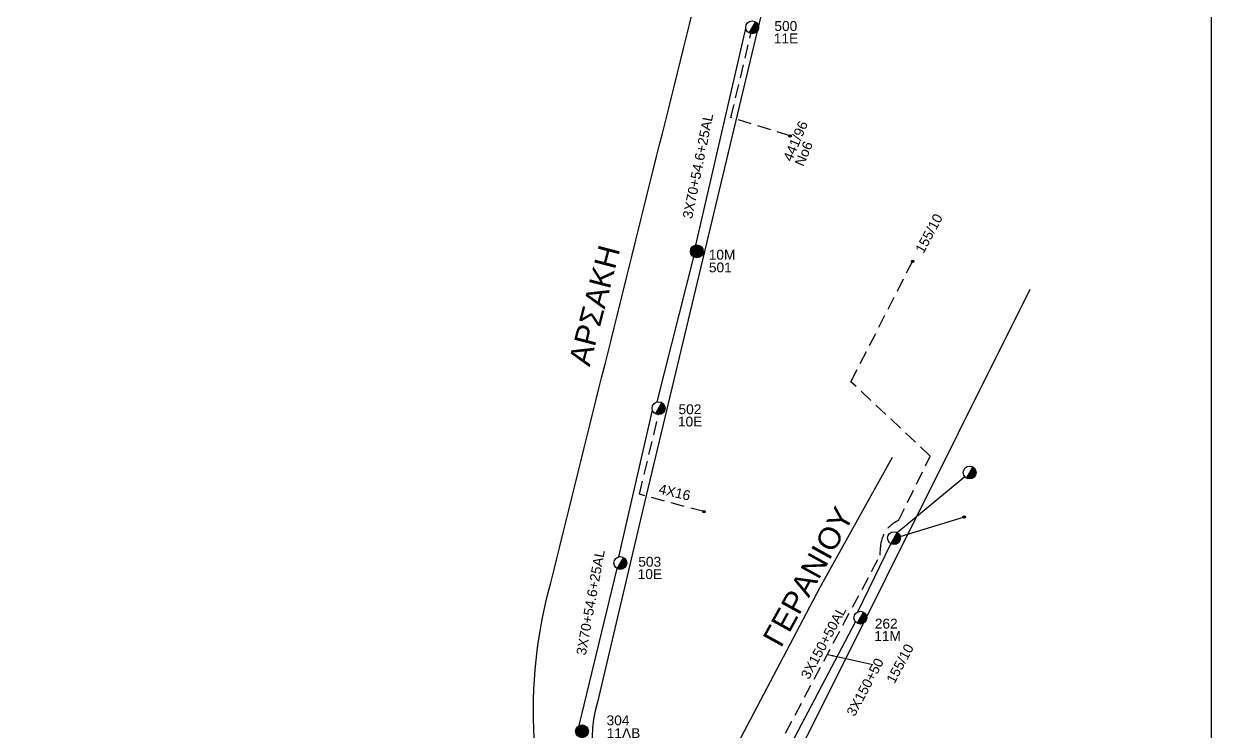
# Model space of a CAD drawing. Header units: millimetres. Extents: x 8791 to 11104, y 1833 to 2902.
# Drawn here: x 10645.7 to 10868, y 2403.3 to 2535.6 of the extents above; entities that cross this region are included whole.
import ezdxf
from ezdxf.enums import TextEntityAlignment as Align

# ---------------------------------------------------------------- set-up
doc = ezdxf.new("R2010")
doc.units = ezdxf.units.MM
doc.linetypes.add('DASHED', pattern=[19.05, 12.7, -6.35])
for name, color, linetype in [('Γέφυρες Εναερίου Δικτύου', 7, 'Continuous'), ('Επιγραφές - Σχήματα', 7, 'Continuous'), ('Καλώδια ΧΤ   3x150+50AL', 7, 'DASHED'), ('Στύλος Ξύλινος', 7, 'Continuous'), ('Στύλος Ξύλινος @ 1', 7, 'Continuous'), ('Στύλος ΦΜ', 7, 'Continuous'), ('Στύλος ΦΜ @ 1', 7, 'Continuous'), ('Συνδέσεις', 7, 'Continuous'), ('Συνεστραμμένα ΧΤ   3x70+54.6+25AL', 7, 'SYN_LINE'), ('Υπόβαθρο ΔΕΗ', 7, 'Continuous'), ('Υπόγεια καλώδια Παροχών ΧΤ   4x16AL', 7, 'DASHED')]:
    doc.layers.add(name, color=color, linetype=linetype)
doc.styles.add('ar', font='ARIAL.TTF')
doc.styles.get("Standard").update_dxf_attribs({"font": 'ARIAL.TTF'})
doc.linetypes.add('SYN_LINE', pattern='A,0.5,-0.0001,["/\\/\\/\\/",Standard,S=0.1,R=0,X=0,Y=-0.05],-0.25', length=0.7501)
doc.dimstyles.new('ISO-25', dxfattribs={"dimtxt": 2.5, "dimasz": 2.5, "dimexe": 1.25, "dimexo": 0.625, "dimtad": 1, "dimtxsty": 'Standard', "dimcen": 2.5, "dimadec": 0, "dimazin": 0, "dimtfac": 1, "dimtmove": 0, "dimatfit": 3, "dimfxl": 1, "dimarcsym": 0})

# ---------------------------------------------------------------- blocks, each defined once
blk = doc.blocks.new('ΥΠΑΡΧΩΝ ΤΣΙΜΕΝΤΕΝΙΟΣ ΣΤΥΛΟΣ')
at = {"layer": 'Στύλος ΦΜ'}
blk.add_hatch(color=256, dxfattribs=at).paths.add_polyline_path([(-1.29, -2.28, 0.574793), (2.62, 0, 0.268822), (1.3, 2.27)])
blk.add_line((-1.29, -2.28), (1.3, 2.27), dxfattribs=at)
blk.add_circle((0, 0), 2.62, dxfattribs=at)
at = {"layer": 'Στύλος ΦΜ', "flags": 4}
for tag, p in [('ΑΡΙΘΜΟΣ', (-4.68, 8.05)), ('ΤΥΠΟΣ', (-4.91, 3.03))]:
    blk.add_attdef(tag, p, '', height=4, dxfattribs=at)
blk = doc.blocks.new('ΥΠΑΡΧΩΝ ΞΥΛΙΝΟΣ ΣΤΥΛΟΣ')
at = {"layer": 'Στύλος Ξύλινος'}
h = blk.add_hatch(color=7, dxfattribs=at)
h.paths.add_polyline_path([(-2.62, 0, 0.270008), (-1.29, -2.28), (1.3, 2.27, 0.576266)])
h.paths.add_polyline_path([(-1.29, -2.28, 0.574793), (2.62, 0, 0.268822), (1.3, 2.27)])
at = {"layer": 'Στύλος Ξύλινος', "color": 7}
blk.add_line((-1.29, -2.28), (1.3, 2.27), dxfattribs=at)
blk.add_circle((0, 0), 2.62, dxfattribs=at)
at = {"layer": 'Στύλος Ξύλινος', "flags": 4}
for tag, p in [('ΑΡΙΘΜΟΣ', (-4.91, 8.6)), ('ΤΥΠΟΣ', (-4.85, 3.39))]:
    blk.add_attdef(tag, p, '', height=4, dxfattribs=at)
blk = doc.blocks.new('_ΣΥΝΔΕΣΗ')
at = {"layer": 'Συνδέσεις', "linetype": 'SYN_LINE', "ltscale": 40}
blk.add_hatch(color=256, dxfattribs=at).paths.add_polyline_path([(0.5, -0.01, 1), (-0.5, -0.01, 1)])
at = {"layer": 'Συνδέσεις'}
blk.add_circle((0, -0.01), 0.5, dxfattribs=at)

msp = doc.modelspace()

# ---------------------------------------------------------------- linework, layer by layer
at = {"layer": 'Γέφυρες Εναερίου Δικτύου', "color": 6, "linetype": 'DASHED', "ltscale": 0.2}
msp.add_lwpolyline([(10789.19, 2514.67), (10778.1, 2518.09), (10781.82, 2533.79)], dxfattribs=at)
at = {"layer": 'Επιγραφές - Σχήματα'}
msp.add_lwpolyline([(10868.02, 2888.59), (10868.02, 1855.69), (8827.98, 1855.69), (8827.98, 2890.56)], dxfattribs=at)
at = {"layer": 'Καλώδια ΧΤ   3x150+50AL', "color": 6, "ltscale": 0.2}
msp.add_lwpolyline([(10703.83, 2245.19), (10703.46, 2244.52, 0.499594), (10704.73, 2241.76, -0.008975), (10708.88, 2240.79), (10715.24, 2237.8), (10721, 2249.5), (10724.79, 2248.22), (10740.28, 2284.89), (10747.9, 2283.29), (10749.24, 2286.62), (10741.49, 2289.52), (10760.24, 2335.77), (10783.3, 2334.17), (10786.27, 2338.93), (10795.93, 2375.14), (10791.65, 2375.53), (10781.13, 2389.49), (10806.05, 2436.23), (10806.09, 2437.73, -0.290697), (10809.47, 2442.69), (10815.42, 2454.76), (10800.57, 2468.68), (10812.1, 2491.2)], format="xyb", dxfattribs=at)
at = {"layer": 'Συνεστραμμένα ΧΤ   3x70+54.6+25AL', "color": 6, "ltscale": 20}
for points in [[(10771.52, 2494.25), (10780.88, 2534.77)], [(10764.3, 2464.91), (10771.12, 2492.02)], [(10757.09, 2435.93), (10763.4, 2463.37)], [(10749.7, 2404.36), (10756.79, 2433.71)]]:
    msp.add_lwpolyline(points, dxfattribs=at)
at = {"layer": 'Συνεστραμμένα ΧΤ   3x70+54.6+25AL', "color": 27, "ltscale": 20}
for points in [[(10809.23, 2440.46), (10821.86, 2450.93)], [(10801.84, 2425.63), (10808.04, 2438.38)], [(10783.69, 2390.11), (10801.42, 2423.75)]]:
    msp.add_lwpolyline(points, dxfattribs=at)
at = {"layer": 'Συνεστραμμένα ΧΤ   3x70+54.6+25AL', "color": 27, "ltscale": 15}
msp.add_lwpolyline([(10809.8, 2439.7), (10821.81, 2443.39)], dxfattribs=at)
at = {"layer": 'Υπόβαθρο ΔΕΗ'}
for points in [[(10674.3, 2746.87), (10567.36, 2607.57, 0.384387), (10562.9, 2589.26, 0.018473), (10589.98, 2508.49, 0.000209), (10622.17, 2411.07, 0.270455), (10635.05, 2399.03), (10740.38, 2350.63), (10747.48, 2373.39, -0.162013), (10744.35, 2431.05, -0.000036), (10780.51, 2576.42, -0.011845), (10794.88, 2630.46, -0.003458), (10697.49, 2744.04, 0.524841), (10674.3, 2746.87, 0.851705)], [(10866.57, 2547.67), (10816.2, 2605.06), (10800.22, 2604.79), (10782.72, 2532.97), (10761.93, 2446.07), (10753.11, 2408.73, 0.314728), (10760.42, 2385.65, 0.109062), (10765.61, 2385.72, -0.22798), (10773.74, 2390.36), (10794.74, 2430.11), (10808.36, 2454.56)]]:
    msp.add_lwpolyline(points, format="xyb", dxfattribs=at)
msp.add_lwpolyline([(10834.06, 2485.96), (10793.67, 2405.07), (10785.53, 2389.11), (10793.45, 2379.14), (10861.98, 2381.46)], dxfattribs=at)
at = {"layer": 'Υπόγεια καλώδια Παροχών ΧΤ   4x16AL', "color": 6, "linetype": 'DASHED', "ltscale": 0.2}
msp.add_lwpolyline([(10773.04, 2444.37), (10760.95, 2447.63), (10764.56, 2462.53)], dxfattribs=at)

# ---------------------------------------------------------------- block references
at = {"layer": 'Στύλος Ξύλινος @ 1', "ltscale": 40}
ref = msp.add_blockref('ΥΠΑΡΧΩΝ ΞΥΛΙΝΟΣ ΣΤΥΛΟΣ', (10771.71, 2493.06), dxfattribs=dict(at, xscale=0.4594340150515993, yscale=0.4594340150515993, zscale=0.4594340150515993))
ref.add_attrib('ΤΥΠΟΣ', '501', (10773.97, 2489.14), dxfattribs={"layer": 'Στύλος Ξύλινος', "height": 1.838, "flags": 4})
ref.add_attrib('ΑΡΙΘΜΟΣ', '10M', (10773.94, 2491.53), dxfattribs={"layer": 'Στύλος Ξύλινος', "height": 1.838, "flags": 4})
ref = msp.add_blockref('ΥΠΑΡΧΩΝ ΞΥΛΙΝΟΣ ΣΤΥΛΟΣ', (10750.22, 2403.28), dxfattribs=dict(at, xscale=0.4594340150515993, yscale=0.4594340150515993, zscale=0.4594340150515993))
ref.add_attrib('ΤΥΠΟΣ', '11ΛB', (10754.84, 2402.02), dxfattribs={"layer": 'Στύλος Ξύλινος', "height": 1.838, "flags": 4})
ref.add_attrib('ΑΡΙΘΜΟΣ', '304', (10754.81, 2404.41), dxfattribs={"layer": 'Στύλος Ξύλινος', "height": 1.838, "flags": 4})
at = {"layer": 'Στύλος ΦΜ @ 1', "ltscale": 40}
ref = msp.add_blockref('ΥΠΑΡΧΩΝ ΤΣΙΜΕΝΤΕΝΙΟΣ ΣΤΥΛΟΣ', (10782.07, 2534.97), dxfattribs=dict(at, xscale=0.4594340150515993, yscale=0.4594340150515993, zscale=0.4594340150515993))
ref.add_attrib('ΤΥΠΟΣ', '11E', (10786.12, 2531.99), dxfattribs={"layer": 'Στύλος ΦΜ', "height": 1.838, "flags": 4})
ref.add_attrib('ΑΡΙΘΜΟΣ', '500', (10786.23, 2534.3), dxfattribs={"layer": 'Στύλος ΦΜ', "height": 1.838, "flags": 4})
ref = msp.add_blockref('ΥΠΑΡΧΩΝ ΤΣΙΜΕΝΤΕΝΙΟΣ ΣΤΥΛΟΣ', (10764.55, 2463.73), dxfattribs=dict(at, xscale=0.4594340150515993, yscale=0.4594340150515993, zscale=0.4594340150515993))
ref.add_attrib('ΤΥΠΟΣ', '10E', (10768.17, 2460.31), dxfattribs={"layer": 'Στύλος ΦΜ', "height": 1.838, "flags": 4})
ref.add_attrib('ΑΡΙΘΜΟΣ', '502', (10768.28, 2462.61), dxfattribs={"layer": 'Στύλος ΦΜ', "height": 1.838, "flags": 4})
at = {"layer": 'Στύλος ΦΜ @ 1', "ltscale": 40, "xscale": 0.4594340150515993, "yscale": 0.4594340150515993, "zscale": 0.4594340150515993}
for p in [(10822.79, 2451.69), (10808.63, 2439.42)]:
    msp.add_blockref('ΥΠΑΡΧΩΝ ΤΣΙΜΕΝΤΕΝΙΟΣ ΣΤΥΛΟΣ', p, dxfattribs=at)
at = {"layer": 'Στύλος ΦΜ @ 1', "ltscale": 40}
ref = msp.add_blockref('ΥΠΑΡΧΩΝ ΤΣΙΜΕΝΤΕΝΙΟΣ ΣΤΥΛΟΣ', (10757.38, 2434.76), dxfattribs=dict(at, xscale=0.4594340150515993, yscale=0.4594340150515993, zscale=0.4594340150515993))
ref.add_attrib('ΤΥΠΟΣ', '10E', (10760.64, 2431.77), dxfattribs={"layer": 'Στύλος ΦΜ', "height": 1.838, "flags": 4})
ref.add_attrib('ΑΡΙΘΜΟΣ', '503', (10760.75, 2434.08), dxfattribs={"layer": 'Στύλος ΦΜ', "height": 1.838, "flags": 4})
ref = msp.add_blockref('ΥΠΑΡΧΩΝ ΤΣΙΜΕΝΤΕΝΙΟΣ ΣΤΥΛΟΣ', (10802.33, 2424.53), dxfattribs=dict(at, xscale=0.4594340150515993, yscale=0.4594340150515993, zscale=0.4594340150515993))
ref.add_attrib('ΤΥΠΟΣ', '11M', (10804.92, 2420.19), dxfattribs={"layer": 'Στύλος ΦΜ', "height": 1.838, "flags": 4})
ref.add_attrib('ΑΡΙΘΜΟΣ', '262', (10805.03, 2422.5), dxfattribs={"layer": 'Στύλος ΦΜ', "height": 1.838, "flags": 4})
at = {"layer": 'Συνδέσεις', "xscale": 0.4594340150518314, "yscale": 0.4594340150518314, "zscale": 0.4594340150518314}
for p in [(10789.19, 2514.67), (10812.1, 2491.2), (10773.07, 2444.37), (10821.76, 2443.38)]:
    msp.add_blockref('_ΣΥΝΔΕΣΗ', p, dxfattribs=at)

# ---------------------------------------------------------------- texts
at = {"layer": 'Επιγραφές - Σχήματα', "ltscale": 20, "attachment_point": 1, "style": 'ar'}
for s, insert, char_height, width, rotation in [('441/96', (10787.79, 2510.46), 1.838, 7.5996, 66.9065), ('Νο6', (10789.95, 2509.54), 1.838, 7.5996, 66.9065), ('155/10', (10812.51, 2493.38), 1.838, 7.5996, 61.9643), ('ΑΡΣΑΚΗ', (10747.68, 2472.41), 4.084, 19.788, 75.4128), ('ΓΕΡΑΝΙΟΥ', (10783.89, 2420.72), 4.084, 19.788, 61.0636), ('155/10', (10807.09, 2412.92), 1.838, 7.5996, 61.9643), ('3Χ150+50', (10799.63, 2406.78), 1.838, 7.5996, 61.9643)]:
    msp.add_mtext(s, dxfattribs=dict(at, insert=insert, char_height=char_height, width=width, rotation=rotation))
at = {"layer": 'Καλώδια ΧΤ   3x150+50AL', "ltscale": 0.2}
msp.add_text('3X150+50AL', height=1.838, rotation=61.7295, dxfattribs=at).set_placement((10795.42, 2419.86), align=Align.MIDDLE)
at = {"layer": 'Συνεστραμμένα ΧΤ   3x70+54.6+25AL', "ltscale": 20}
for rotation, p in [(78.5493, (10771.91, 2509.04)), (79.6567, (10751.8, 2427.4))]:
    msp.add_text('3X70+54.6+25AL', height=1.8377, rotation=rotation, dxfattribs=at).set_placement(p, align=Align.MIDDLE)
at = {"layer": 'Υπόγεια καλώδια Παροχών ΧΤ   4x16AL', "ltscale": 20, "insert": (10764.85, 2449.57), "char_height": 1.838, "width": 6.1839, "attachment_point": 1, "rotation": 346.8295, "style": 'ar'}
msp.add_mtext('4Χ16', dxfattribs=at)

# ---------------------------------------------------------------- leaders
at = {"layer": 'Επιγραφές - Σχήματα', "ltscale": 40}
msp.add_leader([(10796.22, 2417.62), (10804.68, 2415.76)], dimstyle='ISO-25', override={"dimasz": 1, "dimtad": 0}, dxfattribs=at)

doc.saveas('drawing.dxf')
